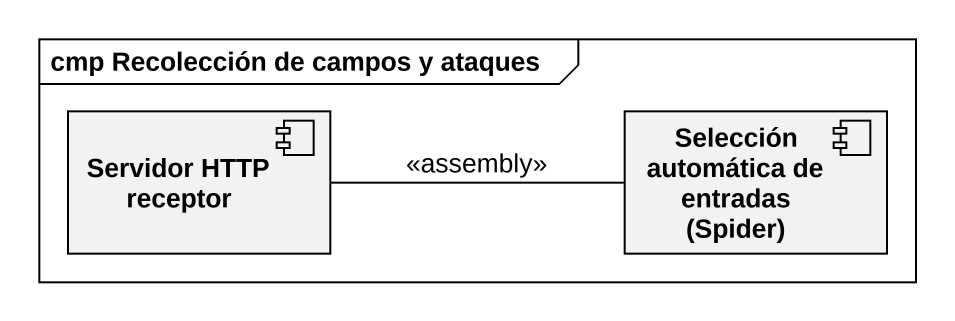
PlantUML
@startuml
mainframe cmp Recolección de campos y ataques
component "Servidor HTTP receptor" as Servidor_HTTP_receptor
component "Selección automática de entradas (Spider)" as Selección_automática_de
Servidor_HTTP_receptor -right- Selección_automática_de : <<assembly>>
@enduml
